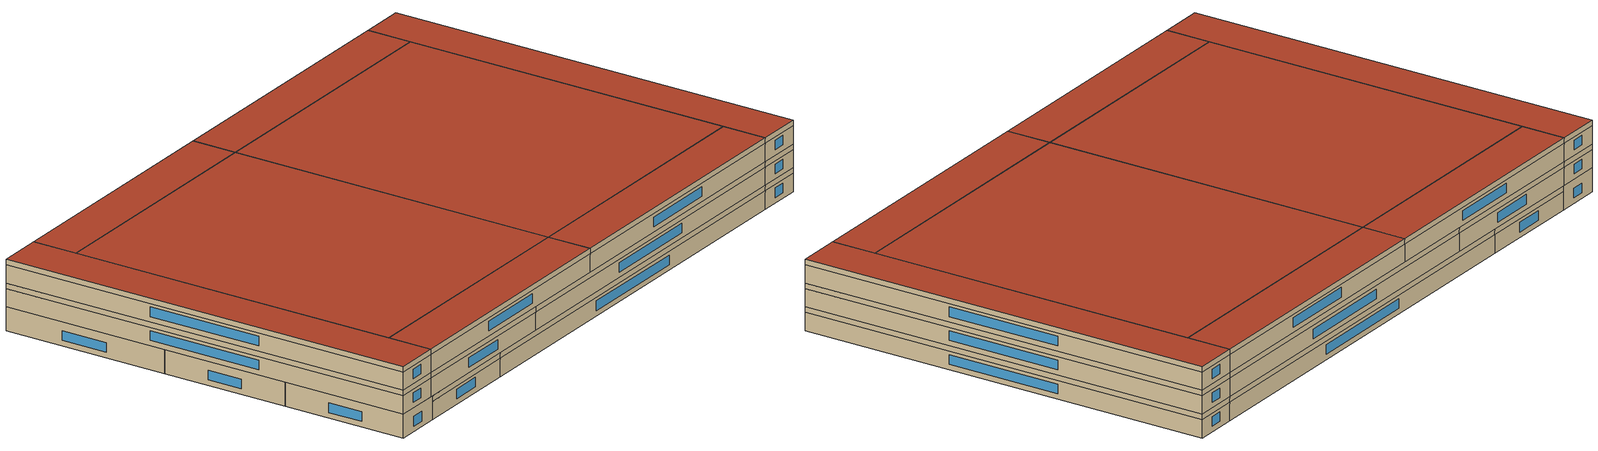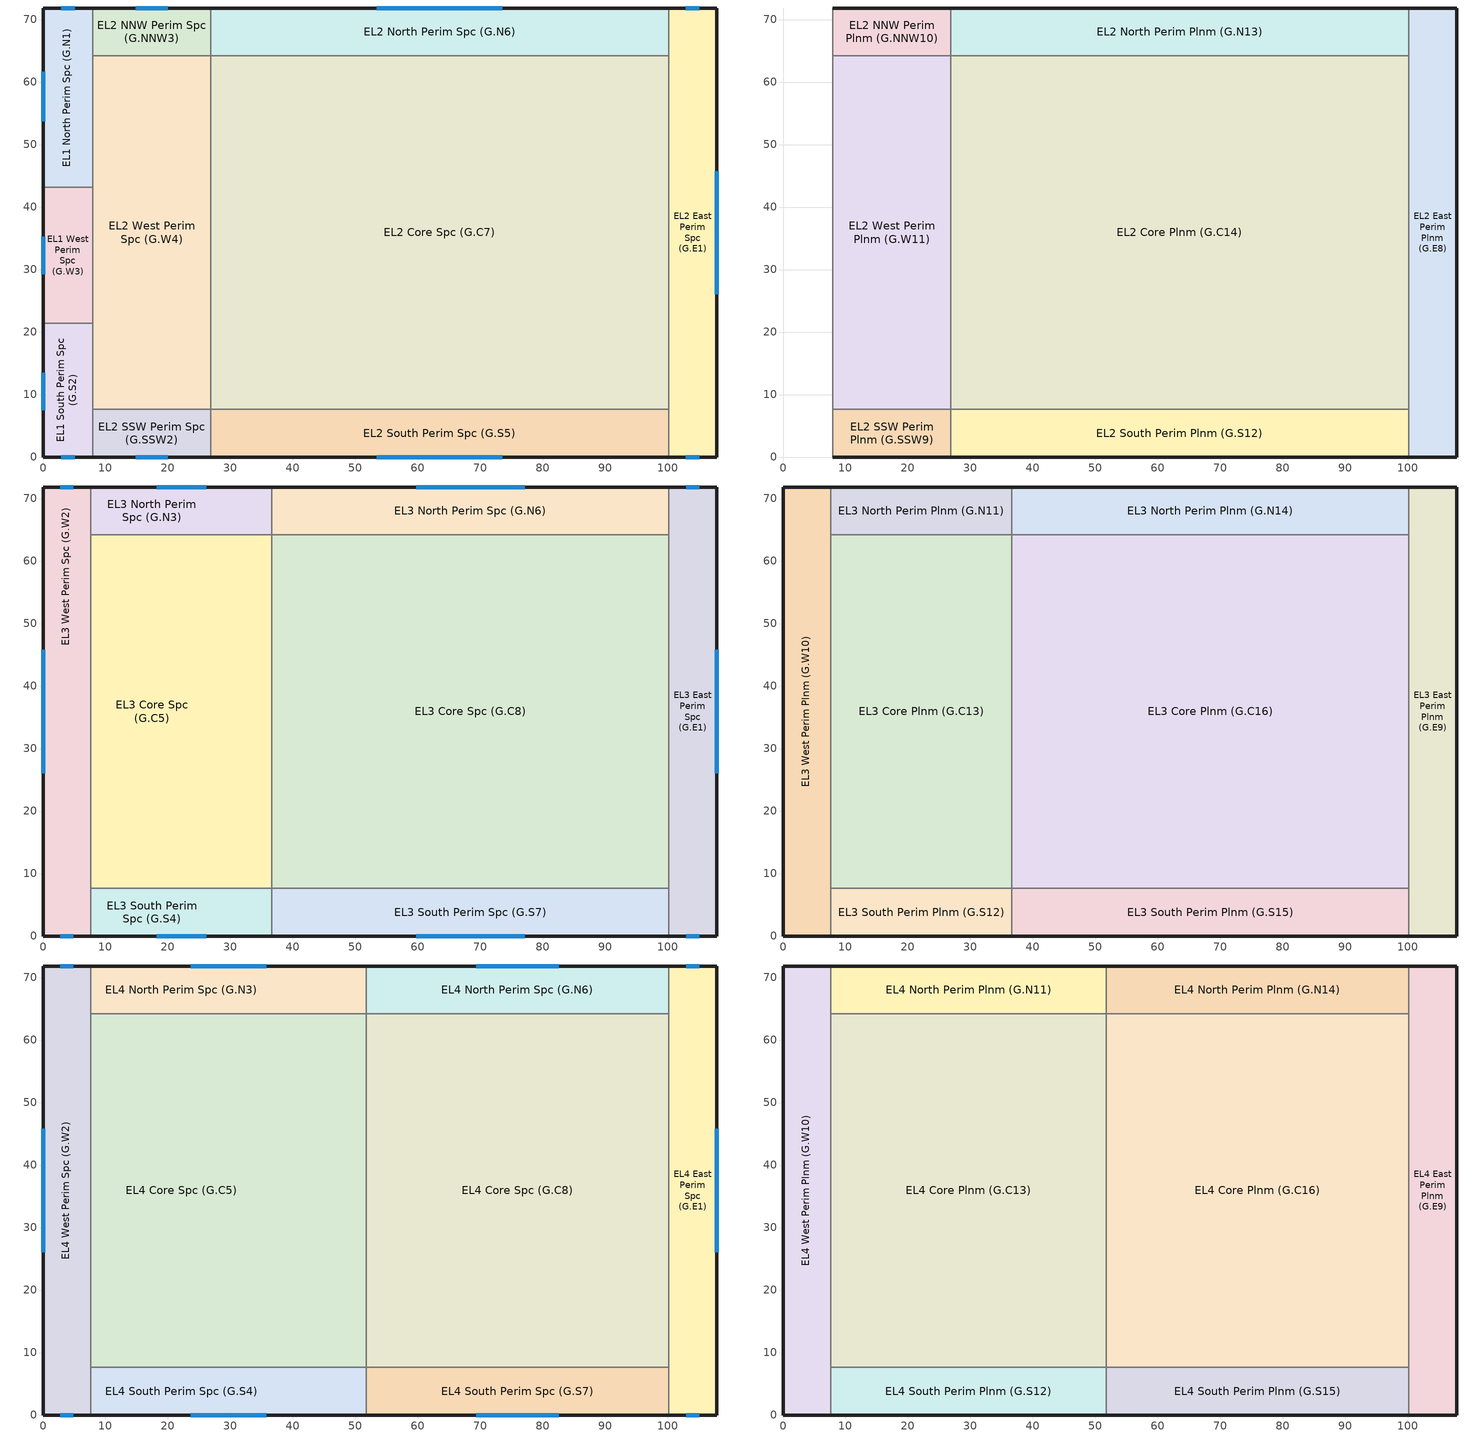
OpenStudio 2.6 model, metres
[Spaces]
EL1 North Perim Spc (G.N1)
 floor ground: 7.99,71.84 7.99,43.16 0,43.16 0,71.84 z0
 wall outside: 7.99,71.84 0,71.84 0,43.16 z0:3.96
 wall to EL1 West Perim Spc (G.W3): 0,43.16 7.99,43.16 z0:3.96
 wall to EL2 NNW Perim Plnm (G.NNW10): 7.99,64.23 7.99,71.84 z3.05:3.96
 wall to EL2 West Perim Spc (G.W4): 7.99,43.16 7.99,64.23 z0:3.05
 wall to EL2 NNW Perim Spc (G.NNW3): 7.99,64.23 7.99,71.84 z0:3.05
 wall to EL2 West Perim Plnm (G.W11): 7.99,43.16 7.99,64.23 z3.05:3.96
 window: 5.09,71.84 2.9,71.84 / 0,61.67 0,53.7 z0.91:2.51
EL1 West Perim Spc (G.W3)
 floor ground: 7.99,43.16 7.99,21.36 0,21.36 0,43.16 z0
 wall outside: 0,43.16 0,21.36 z0:3.96
 wall to EL1 South Perim Spc (G.S2): 0,21.36 7.99,21.36 z0:3.96
 wall to EL2 West Perim Plnm (G.W11): 7.99,21.36 7.99,43.16 z3.05:3.96
 wall to EL2 West Perim Spc (G.W4): 7.99,21.36 7.99,43.16 z0:3.05
 window: 0,35.24 0,29.27 z0.91:2.51
EL1 South Perim Spc (G.S2)
 floor ground: 7.99,21.36 7.99,0 0,0 0,21.36 z0
 wall outside: 0,21.36 0,0 7.99,0 z0:3.96
 wall to EL2 SSW Perim Plnm (G.SSW9): 7.99,0 7.99,7.61 z3.05:3.96
 wall to EL2 SSW Perim Spc (G.SSW2): 7.99,0 7.99,7.61 z0:3.05
 wall to EL2 West Perim Plnm (G.W11): 7.99,7.61 7.99,21.36 z3.05:3.96
 wall to EL2 West Perim Spc (G.W4): 7.99,7.61 7.99,21.36 z0:3.05
 window: 2.9,0 5.09,0 / 0,13.45 0,7.48 z0.91:2.51
EL2 East Perim Spc (G.E1)
 floor ground: 107.76,71.84 107.76,0 100.11,0 100.11,71.84 z0
 wall outside: 100.11,0 107.76,0 107.76,71.84 100.11,71.84 z0:3.05
 wall to EL2 Core Spc (G.C7): 100.11,64.23 100.11,7.61 z0:3.05
 wall to EL2 South Perim Spc (G.S5): 100.11,7.61 100.11,0 z0:3.05
 wall to EL2 North Perim Spc (G.N6): 100.11,71.84 100.11,64.23 z0:3.05
 window: 107.76,26.06 107.76,45.72 / 104.97,71.84 102.87,71.84 / 102.87,0 104.97,0 z0.91:2.51
EL2 North Perim Spc (G.N6)
 floor ground: 100.11,71.84 100.11,64.23 26.84,64.23 26.84,71.84 z0
 wall outside: 100.11,71.84 26.84,71.84 z0:3.05
 wall to EL2 NNW Perim Spc (G.NNW3): 26.84,71.84 26.84,64.23 z0:3.05
 wall to EL2 Core Spc (G.C7): 26.84,64.23 100.11,64.23 z0:3.05
 window: 73.49,71.84 53.43,71.84 z0.91:2.51
EL2 Core Spc (G.C7)
 floor ground: 100.11,64.23 100.11,7.61 26.84,7.61 26.84,64.23 z0
 wall to EL2 West Perim Spc (G.W4): 26.84,64.23 26.84,7.61 z0:3.05
 wall to EL2 South Perim Spc (G.S5): 26.84,7.61 100.11,7.61 z0:3.05
EL2 South Perim Spc (G.S5)
 floor ground: 100.11,7.61 100.11,0 26.84,0 26.84,7.61 z0
 wall outside: 26.84,0 100.11,0 z0:3.05
 wall to EL2 SSW Perim Spc (G.SSW2): 26.84,7.61 26.84,0 z0:3.05
 window: 53.43,0 73.49,0 z0.91:2.51
EL2 SSW Perim Spc (G.SSW2)
 floor ground: 26.84,7.61 26.84,0 7.99,0 7.99,7.61 z0
 wall outside: 7.99,0 26.84,0 z0:3.05
 wall to EL2 West Perim Spc (G.W4): 26.84,7.61 7.99,7.61 z0:3.05
 window: 14.83,0 20,0 z0.91:2.51
EL2 West Perim Spc (G.W4)
 floor ground: 26.84,64.23 26.84,7.61 7.99,7.61 7.99,64.23 z0
 wall to EL2 NNW Perim Spc (G.NNW3): 26.84,64.23 7.99,64.23 z0:3.05
EL2 NNW Perim Spc (G.NNW3)
 floor ground: 26.84,71.84 26.84,64.23 7.99,64.23 7.99,71.84 z0
 wall outside: 26.84,71.84 7.99,71.84 z0:3.05
 window: 20,71.84 14.83,71.84 z0.91:2.51
EL2 East Perim Plnm (G.E8)
 floor to EL2 East Perim Spc (G.E1): 107.76,71.84 107.76,0 100.11,0 100.11,71.84 z3.05
 wall outside: 100.11,0 107.76,0 107.76,71.84 100.11,71.84 z3.05:3.96
 wall to EL2 South Perim Plnm (G.S12): 100.11,7.61 100.11,0 z3.05:3.96
 wall to EL2 North Perim Plnm (G.N13): 100.11,71.84 100.11,64.23 z3.05:3.96
 wall to EL2 Core Plnm (G.C14): 100.11,64.23 100.11,7.61 z3.05:3.96
EL2 NNW Perim Plnm (G.NNW10)
 floor to EL2 NNW Perim Spc (G.NNW3): 26.84,71.84 26.84,64.23 7.99,64.23 7.99,71.84 z3.05
 wall outside: 26.84,71.84 7.99,71.84 z3.05:3.96
 wall to EL2 West Perim Plnm (G.W11): 7.99,64.23 26.84,64.23 z3.05:3.96
 wall to EL2 North Perim Plnm (G.N13): 26.84,64.23 26.84,71.84 z3.05:3.96
EL2 West Perim Plnm (G.W11)
 floor to EL2 West Perim Spc (G.W4): 26.84,64.23 26.84,7.61 7.99,7.61 7.99,64.23 z3.05
 wall to EL2 SSW Perim Plnm (G.SSW9): 7.99,7.61 26.84,7.61 z3.05:3.96
 wall to EL2 Core Plnm (G.C14): 26.84,7.61 26.84,64.23 z3.05:3.96
EL2 South Perim Plnm (G.S12)
 floor to EL2 South Perim Spc (G.S5): 100.11,7.61 100.11,0 26.84,0 26.84,7.61 z3.05
 wall outside: 26.84,0 100.11,0 z3.05:3.96
 wall to EL2 SSW Perim Plnm (G.SSW9): 26.84,7.61 26.84,0 z3.05:3.96
 wall to EL2 Core Plnm (G.C14): 100.11,7.61 26.84,7.61 z3.05:3.96
EL2 North Perim Plnm (G.N13)
 floor to EL2 North Perim Spc (G.N6): 100.11,71.84 100.11,64.23 26.84,64.23 26.84,71.84 z3.05
 wall outside: 100.11,71.84 26.84,71.84 z3.05:3.96
 wall to EL2 Core Plnm (G.C14): 26.84,64.23 100.11,64.23 z3.05:3.96
EL2 Core Plnm (G.C14)
 floor to EL2 Core Spc (G.C7): 100.11,64.23 100.11,7.61 26.84,7.61 26.84,64.23 z3.05
EL2 SSW Perim Plnm (G.SSW9)
 floor to EL2 SSW Perim Spc (G.SSW2): 26.84,7.61 26.84,0 7.99,0 7.99,7.61 z3.05
 wall outside: 7.99,0 26.84,0 z3.05:3.96
EL3 East Perim Spc (G.E1)
 floor to EL2 East Perim Plnm (G.E8): 107.76,71.81 107.76,0 100.11,0 100.11,71.81 z3.96
 wall outside: 100.11,0 107.76,0 107.76,71.84 100.11,71.84 z3.96:7.01
 wall to EL3 Core Spc (G.C8): 100.11,64.23 100.11,7.61 z3.96:7.01
 wall to EL3 South Perim Spc (G.S7): 100.11,7.61 100.11,0 z3.96:7.01
 wall to EL3 North Perim Spc (G.N6): 100.11,71.84 100.11,64.23 z3.96:7.01
 window: 107.76,26.08 107.76,45.76 / 104.98,71.84 102.89,71.84 / 102.89,0 104.98,0 z4.88:6.47
EL3 North Perim Spc (G.N6)
 floor to EL2 North Perim Plnm (G.N13): 100.11,71.84 100.11,64.23 36.64,64.23 36.64,71.84 z3.96
 wall outside: 100.11,71.84 36.64,71.84 z3.96:7.01
 wall to EL3 North Perim Spc (G.N3): 36.64,71.84 36.64,64.23 z3.96:7.01
 wall to EL3 Core Spc (G.C8): 36.64,64.23 100.11,64.23 z3.96:7.01
 window: 77.07,71.84 59.68,71.84 z4.88:6.47
EL3 Core Spc (G.C8)
 floor to EL2 Core Plnm (G.C14): 100.11,64.23 100.11,7.61 36.64,7.61 36.64,64.23 z3.96
 wall to EL3 Core Spc (G.C5): 36.64,64.23 36.64,7.61 z3.96:7.01
 wall to EL3 South Perim Spc (G.S7): 36.64,7.61 100.11,7.61 z3.96:7.01
EL3 South Perim Spc (G.S7)
 floor to EL2 South Perim Plnm (G.S12): 100.11,7.61 100.11,0 36.64,0 36.64,7.61 z3.96
 wall outside: 36.64,0 100.11,0 z3.96:7.01
 wall to EL3 South Perim Spc (G.S4): 36.64,7.61 36.64,0 z3.96:7.01
 window: 59.68,0 77.07,0 z4.88:6.47
EL3 West Perim Spc (G.W2)
 floor to EL1 North Perim Spc (G.N1): 7.65,71.81 7.65,43.19 0,43.19 0,71.81 z3.96
 floor to EL1 South Perim Spc (G.S2): 7.65,21.36 7.65,0 0,0 0,21.36 z3.96
 floor to EL1 West Perim Spc (G.W3): 7.65,43.16 7.65,21.36 0,21.36 0,43.16 z3.96
 wall outside: 7.65,71.84 0,71.84 0,0 7.65,0 z3.96:7.01
 wall to EL3 North Perim Spc (G.N3): 7.65,64.23 7.65,71.84 z3.96:7.01
 wall to EL3 South Perim Spc (G.S4): 7.65,0 7.65,7.61 z3.96:7.01
 wall to EL3 Core Spc (G.C5): 7.65,7.61 7.65,64.23 z3.96:7.01
 window: 2.78,0 4.87,0 / 4.87,71.84 2.78,71.84 / 0,45.76 0,26.08 z4.88:6.47
EL3 North Perim Spc (G.N3)
 floor to EL2 North Perim Plnm (G.N13): 36.64,71.81 36.64,64.23 26.84,64.23 26.84,71.81 z3.96
 floor to EL1 North Perim Spc (G.N1): 7.99,71.84 7.99,64.23 7.65,64.23 7.65,71.84 z3.96
 floor to EL2 NNW Perim Plnm (G.NNW10): 26.84,71.84 26.84,64.23 7.99,64.23 7.99,71.84 z3.96
 wall outside: 36.64,71.84 7.65,71.84 z3.96:7.01
 wall to EL3 Core Spc (G.C5): 7.65,64.23 36.64,64.23 z3.96:7.01
 window: 26.12,71.84 18.17,71.84 z4.88:6.47
EL3 Core Spc (G.C5)
 floor to EL1 North Perim Spc (G.N1): 7.99,64.23 7.99,43.16 7.65,43.16 7.65,64.23 z3.96
 floor to EL1 West Perim Spc (G.W3): 7.99,43.16 7.99,21.36 7.65,21.36 7.65,43.16 z3.96
 floor to EL2 Core Plnm (G.C14): 36.64,64.23 36.64,7.61 26.84,7.61 26.84,64.23 z3.96
 floor to EL1 South Perim Spc (G.S2): 7.99,21.36 7.99,7.61 7.65,7.61 7.65,21.36 z3.96
 floor to EL2 West Perim Plnm (G.W11): 26.84,64.23 26.84,7.61 7.99,7.61 7.99,64.23 z3.96
 wall to EL3 South Perim Spc (G.S4): 7.65,7.61 36.64,7.61 z3.96:7.01
EL3 South Perim Spc (G.S4)
 floor to EL2 SSW Perim Plnm (G.SSW9): 26.84,7.61 26.84,0 7.99,0 7.99,7.61 z3.96
 floor to EL2 South Perim Plnm (G.S12): 36.64,7.61 36.64,0 26.84,0 26.84,7.61 z3.96
 floor to EL1 South Perim Spc (G.S2): 7.99,7.61 7.99,0 36.64,0 7.65,0 7.65,7.61 z3.96
 wall outside: 7.65,0 36.64,0 z3.96:7.01
 window: 18.17,0 26.12,0 z4.88:6.47
EL3 East Perim Plnm (G.E9)
 floor to EL3 East Perim Spc (G.E1): 107.76,71.84 107.76,0 100.11,0 100.11,71.84 z7.01
 wall outside: 100.11,0 107.76,0 107.76,71.84 100.11,71.84 z7.01:7.92
 wall to EL3 North Perim Plnm (G.N14): 100.11,71.84 100.11,64.23 z7.01:7.92
 wall to EL3 Core Plnm (G.C16): 100.11,64.23 100.11,7.61 z7.01:7.92
 wall to EL3 South Perim Plnm (G.S15): 100.11,7.61 100.11,0 z7.01:7.92
EL3 West Perim Plnm (G.W10)
 floor to EL3 West Perim Spc (G.W2): 7.65,71.84 7.65,0 0,0 0,71.84 z7.01
 wall outside: 7.65,71.84 0,71.84 0,0 7.65,0 z7.01:7.92
 wall to EL3 North Perim Plnm (G.N11): 7.65,64.23 7.65,71.84 z7.01:7.92
 wall to EL3 South Perim Plnm (G.S12): 7.65,0 7.65,7.61 z7.01:7.92
 wall to EL3 Core Plnm (G.C13): 7.65,7.61 7.65,64.23 z7.01:7.92
EL3 North Perim Plnm (G.N11)
 floor to EL3 North Perim Spc (G.N3): 36.64,71.84 36.64,64.23 7.65,64.23 7.65,71.84 z7.01
 wall outside: 36.64,71.84 7.65,71.84 z7.01:7.92
 wall to EL3 Core Plnm (G.C13): 7.65,64.23 36.64,64.23 z7.01:7.92
 wall to EL3 North Perim Plnm (G.N14): 36.64,64.23 36.64,71.84 z7.01:7.92
EL3 South Perim Plnm (G.S12)
 floor to EL3 South Perim Spc (G.S4): 36.64,7.61 36.64,0 7.65,0 7.65,7.61 z7.01
 wall outside: 7.65,0 36.64,0 z7.01:7.92
 wall to EL3 South Perim Plnm (G.S15): 36.64,0 36.64,7.61 z7.01:7.92
 wall to EL3 Core Plnm (G.C13): 36.64,7.61 7.65,7.61 z7.01:7.92
EL3 Core Plnm (G.C13)
 floor to EL3 Core Spc (G.C5): 36.64,64.23 36.64,7.61 7.65,7.61 7.65,64.23 z7.01
 wall to EL3 Core Plnm (G.C16): 36.64,7.61 36.64,64.23 z7.01:7.92
EL3 North Perim Plnm (G.N14)
 floor to EL3 North Perim Spc (G.N6): 100.11,71.84 100.11,64.23 36.64,64.23 36.64,71.84 z7.01
 wall outside: 100.11,71.84 36.64,71.84 z7.01:7.92
 wall to EL3 Core Plnm (G.C16): 36.64,64.23 100.11,64.23 z7.01:7.92
EL3 South Perim Plnm (G.S15)
 floor to EL3 South Perim Spc (G.S7): 100.11,7.61 100.11,0 36.64,0 36.64,7.61 z7.01
 wall outside: 36.64,0 100.11,0 z7.01:7.92
 wall to EL3 Core Plnm (G.C16): 100.11,7.61 36.64,7.61 z7.01:7.92
EL3 Core Plnm (G.C16)
 floor to EL3 Core Spc (G.C8): 100.11,64.23 100.11,7.61 36.64,7.61 36.64,64.23 z7.01
EL4 East Perim Spc (G.E1)
 floor to EL3 East Perim Plnm (G.E9): 107.76,71.84 107.76,0 100.11,0 100.11,71.84 z7.92
 wall outside: 100.11,0 107.76,0 107.76,71.84 100.11,71.84 z7.92:10.97
 wall to EL4 North Perim Spc (G.N6): 100.11,71.84 100.11,64.23 z7.92:10.97
 wall to EL4 Core Spc (G.C8): 100.11,64.23 100.11,7.61 z7.92:10.97
 wall to EL4 South Perim Spc (G.S7): 100.11,7.61 100.11,0 z7.92:10.97
 window: 107.76,26.08 107.76,45.76 / 104.98,71.84 102.89,71.84 / 102.89,0 104.98,0 z8.84:10.43
EL4 North Perim Spc (G.N6)
 floor to EL3 North Perim Plnm (G.N14): 100.11,71.84 100.11,64.23 51.72,64.23 51.72,71.84 z7.92
 wall outside: 100.11,71.84 51.72,71.84 z7.92:10.97
 wall to EL4 North Perim Spc (G.N3): 51.72,71.84 51.72,64.23 z7.92:10.97
 wall to EL4 Core Spc (G.C8): 51.72,64.23 100.11,64.23 z7.92:10.97
 window: 82.55,71.84 69.29,71.84 z8.84:10.43
EL4 Core Spc (G.C8)
 floor to EL3 Core Plnm (G.C16): 100.11,64.23 100.11,7.61 51.72,7.61 51.72,64.23 z7.92
 wall to EL4 Core Spc (G.C5): 51.72,64.23 51.72,7.61 z7.92:10.97
 wall to EL4 South Perim Spc (G.S7): 51.72,7.61 100.11,7.61 z7.92:10.97
EL4 South Perim Spc (G.S7)
 floor to EL3 South Perim Plnm (G.S15): 100.11,7.61 100.11,0 51.72,0 51.72,7.61 z7.92
 wall outside: 51.72,0 100.11,0 z7.92:10.97
 wall to EL4 South Perim Spc (G.S4): 51.72,7.61 51.72,0 z7.92:10.97
 window: 69.29,0 82.55,0 z8.84:10.43
EL4 West Perim Spc (G.W2)
 floor to EL3 West Perim Plnm (G.W10): 7.65,71.84 7.65,0 0,0 0,71.84 z7.92
 wall outside: 7.65,71.84 0,71.84 0,0 7.65,0 z7.92:10.97
 wall to EL4 North Perim Spc (G.N3): 7.65,64.23 7.65,71.84 z7.92:10.97
 wall to EL4 South Perim Spc (G.S4): 7.65,0 7.65,7.61 z7.92:10.97
 wall to EL4 Core Spc (G.C5): 7.65,7.61 7.65,64.23 z7.92:10.97
 window: 2.78,0 4.87,0 / 4.87,71.84 2.78,71.84 / 0,45.76 0,26.08 z8.84:10.43
EL4 North Perim Spc (G.N3)
 floor to EL3 North Perim Plnm (G.N14): 51.72,71.84 51.72,64.23 36.64,64.23 36.64,71.84 z7.92
 floor to EL3 North Perim Plnm (G.N11): 36.64,71.84 36.64,64.23 7.65,64.23 7.65,71.84 z7.92
 wall outside: 51.72,71.84 7.65,71.84 z7.92:10.97
 wall to EL4 Core Spc (G.C5): 7.65,64.23 51.72,64.23 z7.92:10.97
 window: 35.72,71.84 23.65,71.84 z8.84:10.43
EL4 Core Spc (G.C5)
 floor to EL3 Core Plnm (G.C13): 36.64,64.23 36.64,7.61 7.65,7.61 7.65,64.23 z7.92
 floor to EL3 Core Plnm (G.C16): 51.72,64.23 51.72,7.61 36.64,7.61 36.64,64.23 z7.92
 wall to EL4 South Perim Spc (G.S4): 7.65,7.61 51.72,7.61 z7.92:10.97
EL4 South Perim Spc (G.S4)
 floor to EL3 South Perim Plnm (G.S12): 36.64,7.61 36.64,0 7.65,0 7.65,7.61 z7.92
 floor to EL3 South Perim Plnm (G.S15): 51.72,7.61 51.72,0 36.64,0 36.64,7.61 z7.92
 wall outside: 7.65,0 51.72,0 z7.92:10.97
 window: 23.65,0 35.72,0 z8.84:10.43
EL4 East Perim Plnm (G.E9)
 floor to EL4 East Perim Spc (G.E1): 107.76,71.84 107.76,0 100.11,0 100.11,71.84 z10.97
 wall outside: 100.11,0 107.76,0 107.76,71.84 100.11,71.84 z10.97:11.89
 wall to EL4 North Perim Plnm (G.N14): 100.11,71.84 100.11,64.23 z10.97:11.89
 wall to EL4 Core Plnm (G.C16): 100.11,64.23 100.11,7.61 z10.97:11.89
 wall to EL4 South Perim Plnm (G.S15): 100.11,7.61 100.11,0 z10.97:11.89
 roof outside: 107.76,0 107.76,71.84 100.11,71.84 100.11,0 z11.89
EL4 West Perim Plnm (G.W10)
 floor to EL4 West Perim Spc (G.W2): 7.65,71.84 7.65,0 0,0 0,71.84 z10.97
 wall outside: 7.65,71.84 0,71.84 0,0 7.65,0 z10.97:11.89
 wall to EL4 North Perim Plnm (G.N11): 7.65,64.23 7.65,71.84 z10.97:11.89
 wall to EL4 South Perim Plnm (G.S12): 7.65,0 7.65,7.61 z10.97:11.89
 wall to EL4 Core Plnm (G.C13): 7.65,7.61 7.65,64.23 z10.97:11.89
 roof outside: 7.65,0 7.65,71.84 0,71.84 0,0 z11.89
EL4 North Perim Plnm (G.N11)
 floor to EL4 North Perim Spc (G.N3): 51.72,71.84 51.72,64.23 7.65,64.23 7.65,71.84 z10.97
 wall outside: 51.72,71.84 7.65,71.84 z10.97:11.89
 wall to EL4 Core Plnm (G.C13): 7.65,64.23 51.72,64.23 z10.97:11.89
 wall to EL4 North Perim Plnm (G.N14): 51.72,64.23 51.72,71.84 z10.97:11.89
 roof outside: 51.72,64.23 51.72,71.84 7.65,71.84 7.65,64.23 z11.89
EL4 South Perim Plnm (G.S12)
 floor to EL4 South Perim Spc (G.S4): 51.72,7.61 51.72,0 7.65,0 7.65,7.61 z10.97
 wall outside: 7.65,0 51.72,0 z10.97:11.89
 wall to EL4 South Perim Plnm (G.S15): 51.72,0 51.72,7.61 z10.97:11.89
 wall to EL4 Core Plnm (G.C13): 51.72,7.61 7.65,7.61 z10.97:11.89
 roof outside: 51.72,0 51.72,7.61 7.65,7.61 7.65,0 z11.89
EL4 Core Plnm (G.C13)
 floor to EL4 Core Spc (G.C5): 51.72,64.23 51.72,7.61 7.65,7.61 7.65,64.23 z10.97
 wall to EL4 Core Plnm (G.C16): 51.72,7.61 51.72,64.23 z10.97:11.89
 roof outside: 51.72,7.61 51.72,64.23 7.65,64.23 7.65,7.61 z11.89
EL4 North Perim Plnm (G.N14)
 floor to EL4 North Perim Spc (G.N6): 100.11,71.84 100.11,64.23 51.72,64.23 51.72,71.84 z10.97
 wall outside: 100.11,71.84 51.72,71.84 z10.97:11.89
 wall to EL4 Core Plnm (G.C16): 51.72,64.23 100.11,64.23 z10.97:11.89
 roof outside: 100.11,64.23 100.11,71.84 51.72,71.84 51.72,64.23 z11.89
EL4 South Perim Plnm (G.S15)
 floor to EL4 South Perim Spc (G.S7): 100.11,7.61 100.11,0 51.72,0 51.72,7.61 z10.97
 wall outside: 51.72,0 100.11,0 z10.97:11.89
 wall to EL4 Core Plnm (G.C16): 100.11,7.61 51.72,7.61 z10.97:11.89
 roof outside: 100.11,0 100.11,7.61 51.72,7.61 51.72,0 z11.89
EL4 Core Plnm (G.C16)
 floor to EL4 Core Spc (G.C8): 100.11,64.23 100.11,7.61 51.72,7.61 51.72,64.23 z10.97
 roof outside: 100.11,7.61 100.11,64.23 51.72,64.23 51.72,7.61 z11.89
[Building]
DEER_Hsp: Standards Number of Stories=4; Standards Number of Above Ground Stories=4
[Site]
Site 1
[ClimateZones]
Climate Zone Institution Name 2=CEC; Climate Zone Document Name 2=California Climate Zone Descriptions; Climate Zone Document Year 2=1995
[BuildingStory]
EL1 Ground Flr; EL2 Ground Flr; EL3 Ground Flr; EL4 Ground Flr
[Space]
Name | Space Type | Building Story | Thermal Zone | Part of Total Floor Area
EL1 North Perim Spc (G.N1) | Dining | EL1 Ground Flr | EL1 North Perim Spc (G.N1) ZN
EL1 South Perim Spc (G.S2) | Dining | EL1 Ground Flr | EL1 South Perim Spc (G.S2) ZN
EL1 West Perim Spc (G.W3) | Kitchen | EL1 Ground Flr | EL1 West Perim Spc (G.W3) ZN
EL2 East Perim Spc (G.E1) | OfficeGeneral | EL2 Ground Flr | EL2 East Perim Spc (G.E1) ZN
EL2 SSW Perim Spc (G.SSW2) | HspSurgOutptLab | EL2 Ground Flr | EL2 SSW Perim Spc (G.SSW2) ZN
EL2 NNW Perim Spc (G.NNW3) | HspSurgOutptLab | EL2 Ground Flr | EL2 NNW Perim Spc (G.NNW3) ZN
EL2 West Perim Spc (G.W4) | HspSurgOutptLab | EL2 Ground Flr | EL2 West Perim Spc (G.W4) ZN
EL2 South Perim Spc (G.S5) | OfficeGeneral | EL2 Ground Flr | EL2 South Perim Spc (G.S5) ZN
EL2 North Perim Spc (G.N6) | OfficeGeneral | EL2 Ground Flr | EL2 North Perim Spc (G.N6) ZN
EL2 Core Spc (G.C7) | OfficeGeneral | EL2 Ground Flr | EL2 Core Spc (G.C7) ZN
EL2 East Perim Plnm (G.E8) | Plenum | EL2 Ground Flr | EL2 East Perim Plnm (G.E8) ZN | No
EL2 SSW Perim Plnm (G.SSW9) | Plenum | EL2 Ground Flr | EL2 SSW Perim Plnm (G.SSW9) ZN | No
EL2 NNW Perim Plnm (G.NNW10) | Plenum | EL2 Ground Flr | EL2 NNW Perim Plnm (G.NNW10) ZN | No
EL2 West Perim Plnm (G.W11) | Plenum | EL2 Ground Flr | EL2 West Perim Plnm (G.W11) ZN | No
EL2 South Perim Plnm (G.S12) | Plenum | EL2 Ground Flr | EL2 South Perim Plnm (G.S12) ZN | No
EL2 North Perim Plnm (G.N13) | Plenum | EL2 Ground Flr | EL2 North Perim Plnm (G.N13) ZN | No
EL2 Core Plnm (G.C14) | Plenum | EL2 Ground Flr | EL2 Core Plnm (G.C14) ZN | No
EL3 East Perim Spc (G.E1) | PatientRoom | EL3 Ground Flr | EL3 East Perim Spc (G.E1) ZN
EL3 West Perim Spc (G.W2) | OfficeGeneral | EL3 Ground Flr | EL3 West Perim Spc (G.W2) ZN
EL3 North Perim Spc (G.N3) | OfficeGeneral | EL3 Ground Flr | EL3 North Perim Spc (G.N3) ZN
EL3 South Perim Spc (G.S4) | OfficeGeneral | EL3 Ground Flr | EL3 South Perim Spc (G.S4) ZN
EL3 Core Spc (G.C5) | OfficeGeneral | EL3 Ground Flr | EL3 Core Spc (G.C5) ZN
EL3 North Perim Spc (G.N6) | PatientRoom | EL3 Ground Flr | EL3 North Perim Spc (G.N6) ZN
EL3 South Perim Spc (G.S7) | PatientRoom | EL3 Ground Flr | EL3 South Perim Spc (G.S7) ZN
EL3 Core Spc (G.C8) | PatientRoom | EL3 Ground Flr | EL3 Core Spc (G.C8) ZN
EL3 East Perim Plnm (G.E9) | Plenum | EL3 Ground Flr | EL3 East Perim Plnm (G.E9) ZN | No
EL3 West Perim Plnm (G.W10) | Plenum | EL3 Ground Flr | EL3 West Perim Plnm (G.W10) ZN | No
EL3 North Perim Plnm (G.N11) | Plenum | EL3 Ground Flr | EL3 North Perim Plnm (G.N11) ZN | No
EL3 South Perim Plnm (G.S12) | Plenum | EL3 Ground Flr | EL3 South Perim Plnm (G.S12) ZN | No
EL3 Core Plnm (G.C13) | Plenum | EL3 Ground Flr | EL3 Core Plnm (G.C13) ZN | No
EL3 North Perim Plnm (G.N14) | Plenum | EL3 Ground Flr | EL3 North Perim Plnm (G.N14) ZN | No
EL3 South Perim Plnm (G.S15) | Plenum | EL3 Ground Flr | EL3 South Perim Plnm (G.S15) ZN | No
EL3 Core Plnm (G.C16) | Plenum | EL3 Ground Flr | EL3 Core Plnm (G.C16) ZN | No
EL4 East Perim Spc (G.E1) | HspSurgOutptLab | EL4 Ground Flr | EL4 East Perim Spc (G.E1) ZN
EL4 West Perim Spc (G.W2) | PatientRoom | EL4 Ground Flr | EL4 West Perim Spc (G.W2) ZN
EL4 North Perim Spc (G.N3) | PatientRoom | EL4 Ground Flr | EL4 North Perim Spc (G.N3) ZN
EL4 South Perim Spc (G.S4) | PatientRoom | EL4 Ground Flr | EL4 South Perim Spc (G.S4) ZN
EL4 Core Spc (G.C5) | PatientRoom | EL4 Ground Flr | EL4 Core Spc (G.C5) ZN
EL4 North Perim Spc (G.N6) | HspSurgOutptLab | EL4 Ground Flr | EL4 North Perim Spc (G.N6) ZN
EL4 South Perim Spc (G.S7) | HspSurgOutptLab | EL4 Ground Flr | EL4 South Perim Spc (G.S7) ZN
EL4 Core Spc (G.C8) | HspSurgOutptLab | EL4 Ground Flr | EL4 Core Spc (G.C8) ZN
EL4 East Perim Plnm (G.E9) | Plenum | EL4 Ground Flr | EL4 East Perim Plnm (G.E9) ZN | No
EL4 West Perim Plnm (G.W10) | Plenum | EL4 Ground Flr | EL4 West Perim Plnm (G.W10) ZN | No
EL4 North Perim Plnm (G.N11) | Plenum | EL4 Ground Flr | EL4 North Perim Plnm (G.N11) ZN | No
EL4 South Perim Plnm (G.S12) | Plenum | EL4 Ground Flr | EL4 South Perim Plnm (G.S12) ZN | No
EL4 Core Plnm (G.C13) | Plenum | EL4 Ground Flr | EL4 Core Plnm (G.C13) ZN | No
EL4 North Perim Plnm (G.N14) | Plenum | EL4 Ground Flr | EL4 North Perim Plnm (G.N14) ZN | No
EL4 South Perim Plnm (G.S15) | Plenum | EL4 Ground Flr | EL4 South Perim Plnm (G.S15) ZN | No
EL4 Core Plnm (G.C16) | Plenum | EL4 Ground Flr | EL4 Core Plnm (G.C16) ZN | No
[SpaceType] Standards Building Type=Hsp
Name | Standards Space Type
Dining | Dining
HspSurgOutptLab | HspSurgOutptLab
Kitchen | Kitchen
OfficeGeneral | OfficeGeneral
PatientRoom | PatientRoom
Plenum | Plenum
[ThermalZone] Use Ideal Air Loads=No
EL1 North Perim Spc (G.N1) ZN; EL2 East Perim Spc (G.E1) ZN; EL1 West Perim Spc (G.W3) ZN; EL4 East Perim Plnm (G.E9) ZN; EL1 South Perim Spc (G.S2) ZN; EL2 North Perim Plnm (G.N13) ZN; EL2 SSW Perim Spc (G.SSW2) ZN; EL4 South Perim Plnm (G.S12) ZN; EL4 East Perim Spc (G.E1) ZN; EL2 West Perim Spc (G.W4) ZN; EL2 NNW Perim Spc (G.NNW3) ZN; EL2 South Perim Spc (G.S5) ZN; EL4 Core Spc (G.C8) ZN; EL3 West Perim Plnm (G.W10) ZN; EL2 North Perim Spc (G.N6) ZN; EL2 Core Spc (G.C7) ZN; EL2 East Perim Plnm (G.E8) ZN; EL3 South Perim Spc (G.S7) ZN; EL2 SSW Perim Plnm (G.SSW9) ZN; EL2 NNW Perim Plnm (G.NNW10) ZN; EL2 West Perim Plnm (G.W11) ZN; EL2 South Perim Plnm (G.S12) ZN; EL2 Core Plnm (G.C14) ZN; EL3 East Perim Spc (G.E1) ZN; EL3 West Perim Spc (G.W2) ZN; EL4 Core Spc (G.C5) ZN; EL3 North Perim Spc (G.N3) ZN; EL4 West Perim Plnm (G.W10) ZN; EL3 South Perim Spc (G.S4) ZN; EL3 Core Spc (G.C5) ZN; EL3 North Perim Plnm (G.N14) ZN; EL3 North Perim Spc (G.N6) ZN; EL3 Core Spc (G.C8) ZN; EL3 East Perim Plnm (G.E9) ZN; EL3 North Perim Plnm (G.N11) ZN; EL4 North Perim Spc (G.N3) ZN; EL3 South Perim Plnm (G.S12) ZN; EL4 South Perim Spc (G.S4) ZN; EL3 Core Plnm (G.C13) ZN; EL4 Core Plnm (G.C13) ZN; EL3 South Perim Plnm (G.S15) ZN; EL3 Core Plnm (G.C16) ZN; EL4 West Perim Spc (G.W2) ZN; EL4 Core Plnm (G.C16) ZN; EL4 North Perim Spc (G.N6) ZN; EL4 South Perim Spc (G.S7) ZN; EL4 North Perim Plnm (G.N11) ZN; EL4 North Perim Plnm (G.N14) ZN; EL4 South Perim Plnm (G.S15) ZN
[Sizing:Zone] Zone Cooling Design Supply Air Temperature Input Method=SupplyAirTemperature; Zone Cooling Design Supply Air Temperature {C}=14; Zone Cooling Design Supply Air Temperature Difference {deltaC}=11.11; Zone Heating Design Supply Air Temperature Input Method=SupplyAirTemperature; Zone Heating Design Supply Air Temperature {C}=40; Zone Heating Design Supply Air Temperature Difference {deltaC}=11.11; Zone Cooling Design Supply Air Humidity Ratio {kg-H2O/kg-air}=0.0085; Zone Heating Design Supply Air Humidity Ratio {kg-H2O/kg-air}=0.008; Cooling Design Air Flow Method=DesignDay; Heating Design Air Flow Method=DesignDay; Account for Dedicated Outdoor Air System=No; Dedicated Outdoor Air System Control Strategy=NeutralSupplyAir; Dedicated Outdoor Air Low Setpoint Temperature for Design {C}=autosize; Dedicated Outdoor Air High Setpoint Temperature for Design {C}=autosize
EL1 North Perim Spc (G.N1) ZN; EL2 East Perim Spc (G.E1) ZN; EL1 West Perim Spc (G.W3) ZN; EL4 East Perim Plnm (G.E9) ZN; EL1 South Perim Spc (G.S2) ZN; EL2 North Perim Plnm (G.N13) ZN; EL2 SSW Perim Spc (G.SSW2) ZN; EL4 South Perim Plnm (G.S12) ZN; EL4 East Perim Spc (G.E1) ZN; EL2 West Perim Spc (G.W4) ZN; EL2 NNW Perim Spc (G.NNW3) ZN; EL2 South Perim Spc (G.S5) ZN; EL4 Core Spc (G.C8) ZN; EL3 West Perim Plnm (G.W10) ZN; EL2 North Perim Spc (G.N6) ZN; EL2 Core Spc (G.C7) ZN; EL2 East Perim Plnm (G.E8) ZN; EL3 South Perim Spc (G.S7) ZN; EL2 SSW Perim Plnm (G.SSW9) ZN; EL2 NNW Perim Plnm (G.NNW10) ZN; EL2 West Perim Plnm (G.W11) ZN; EL2 South Perim Plnm (G.S12) ZN; EL2 Core Plnm (G.C14) ZN; EL3 East Perim Spc (G.E1) ZN; EL3 West Perim Spc (G.W2) ZN; EL4 Core Spc (G.C5) ZN; EL3 North Perim Spc (G.N3) ZN; EL4 West Perim Plnm (G.W10) ZN; EL3 South Perim Spc (G.S4) ZN; EL3 Core Spc (G.C5) ZN; EL3 North Perim Plnm (G.N14) ZN; EL3 North Perim Spc (G.N6) ZN; EL3 Core Spc (G.C8) ZN; EL3 East Perim Plnm (G.E9) ZN; EL3 North Perim Plnm (G.N11) ZN; EL4 North Perim Spc (G.N3) ZN; EL3 South Perim Plnm (G.S12) ZN; EL4 South Perim Spc (G.S4) ZN; EL3 Core Plnm (G.C13) ZN; EL4 Core Plnm (G.C13) ZN; EL3 South Perim Plnm (G.S15) ZN; EL3 Core Plnm (G.C16) ZN; EL4 West Perim Spc (G.W2) ZN; EL4 Core Plnm (G.C16) ZN; EL4 North Perim Spc (G.N6) ZN; EL4 South Perim Spc (G.S7) ZN; EL4 North Perim Plnm (G.N11) ZN; EL4 North Perim Plnm (G.N14) ZN; EL4 South Perim Plnm (G.S15) ZN
